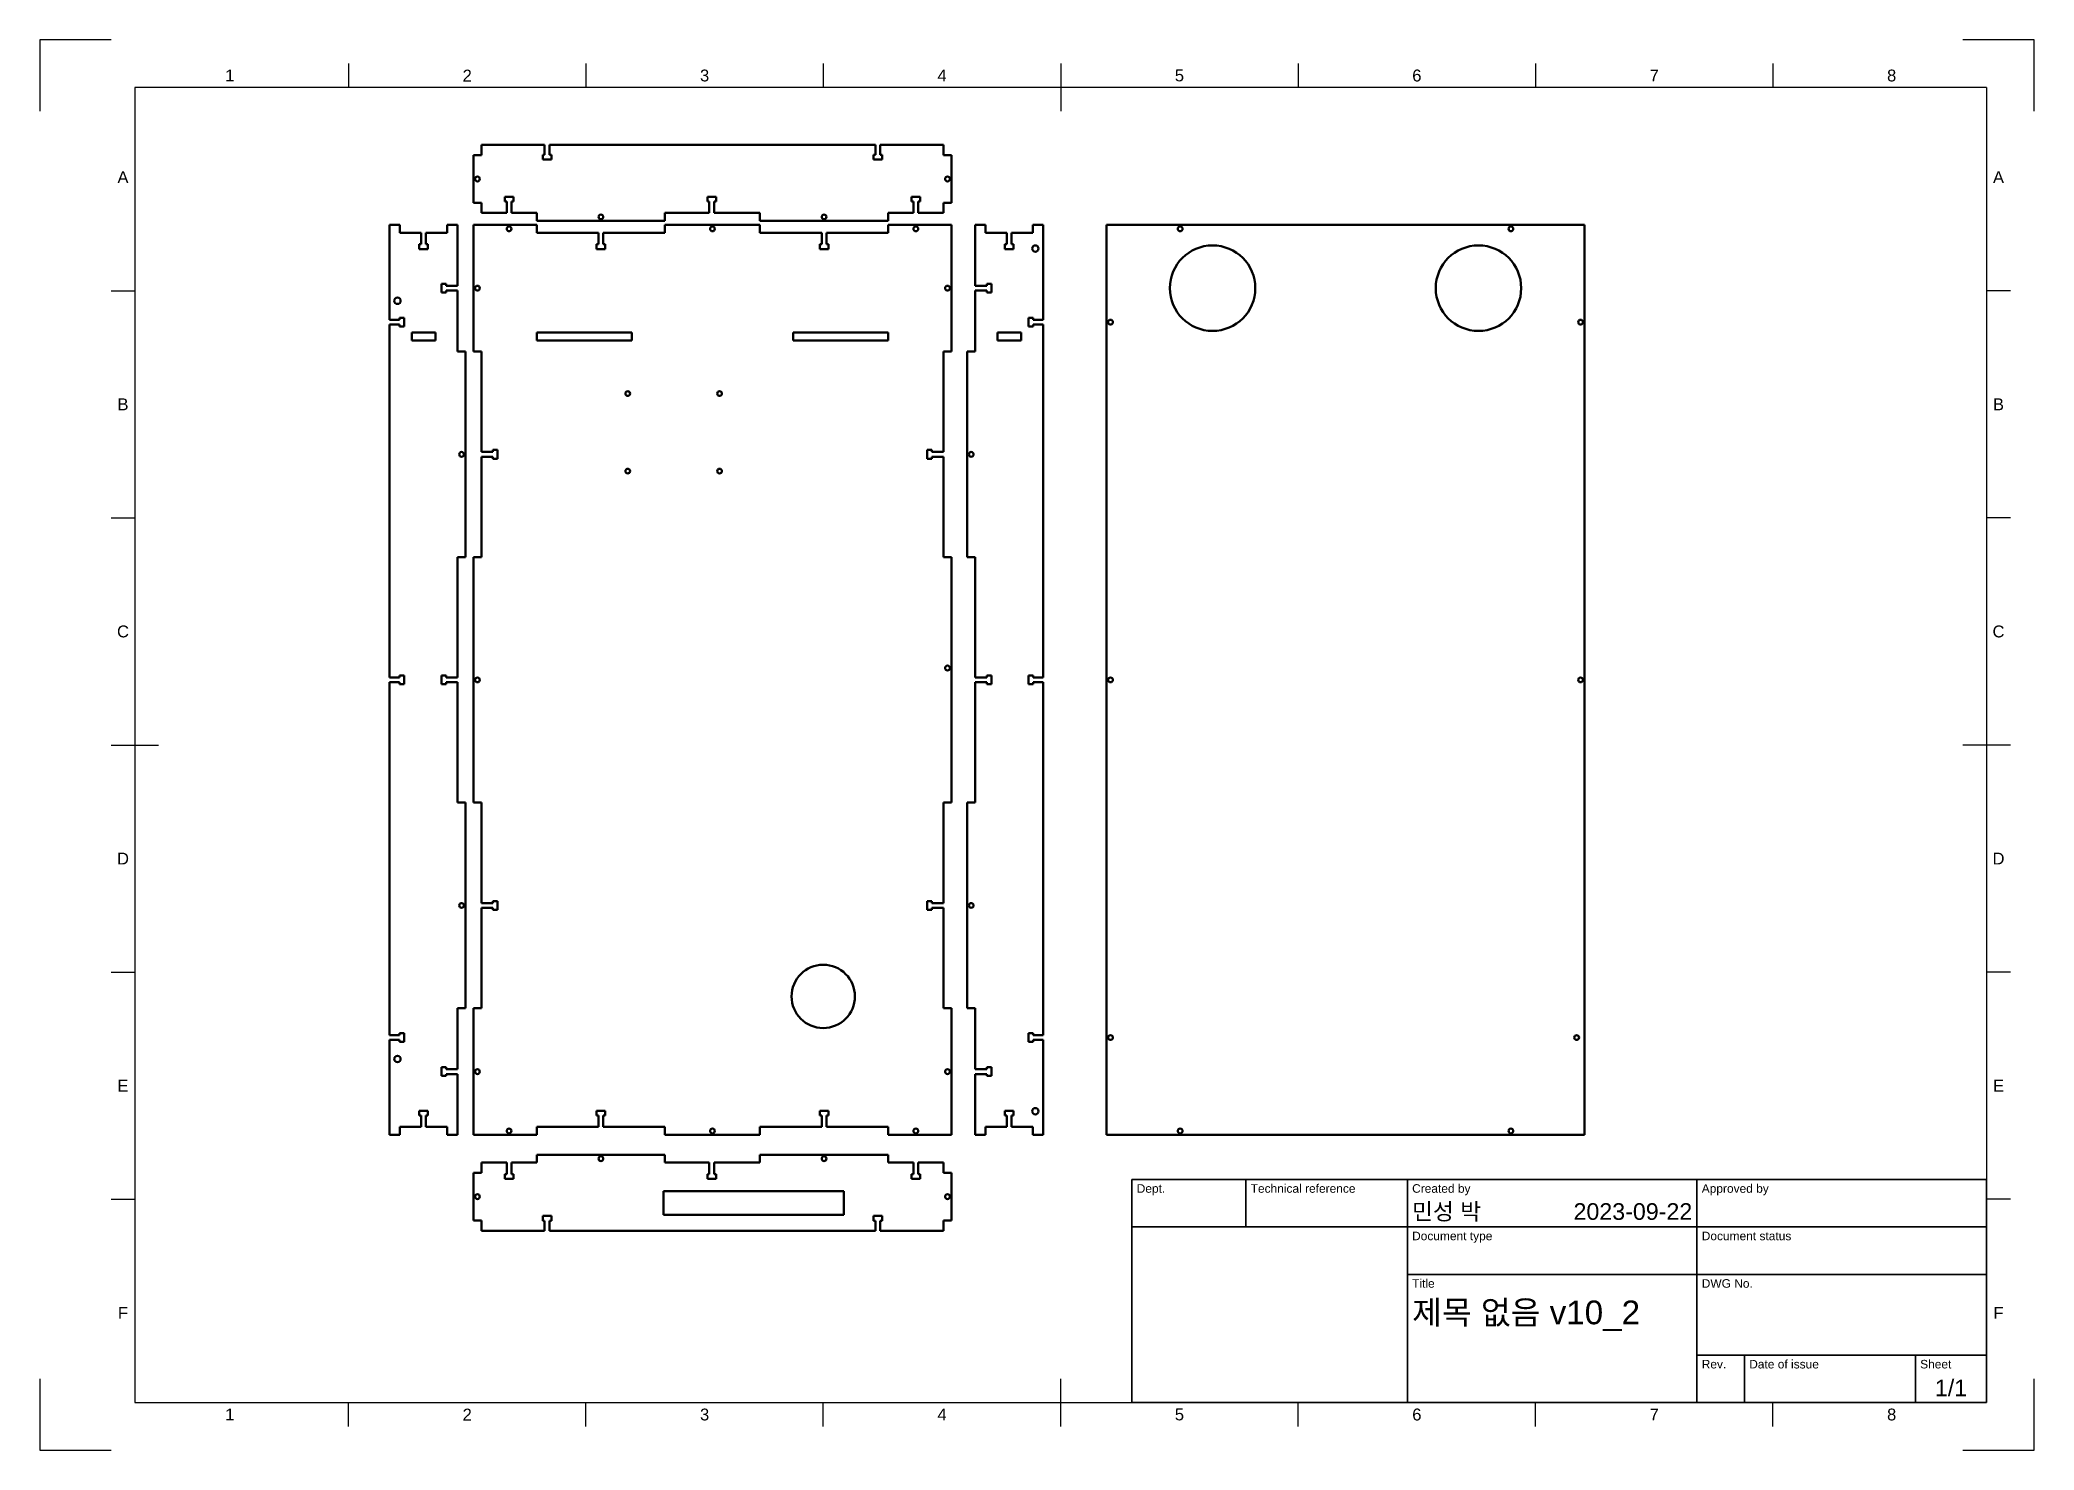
# Model space of a CAD drawing. Header units: millimetres. Extents: x 0 to 420, y 0 to 297.
import ezdxf
from ezdxf.enums import TextEntityAlignment as Align

# ---------------------------------------------------------------- set-up
doc = ezdxf.new("R2010")
doc.units = ezdxf.units.MM
doc.header["$LTSCALE"] = 0.75
for name, color, linetype, lineweight in [('BORDER', 7, 'Continuous', 25), ('TITLEBLOCK', 7, 'Continuous', 35), ('Visible', 7, 'Continuous', 50)]:
    doc.layers.add(name, color=color, linetype=linetype, lineweight=lineweight)
doc.styles.add('FusionTitle', font='arial.ttf')

# ---------------------------------------------------------------- blocks, each defined once
blk = doc.blocks.new('ISO_A3_SHEET')
at = {"layer": 'BORDER'}
for p, q in [((65, 292), (65, 287)), ((115, 292), (115, 287)), ((165, 292), (165, 287)), ((215, 292), (215, 282)), ((265, 292), (265, 287)), ((315, 292), (315, 287)), ((365, 292), (365, 287)), ((410, 287), (20, 287)), ((20, 287), (20, 10)), ((410, 287), (410, 10)), ((15, 244.16666), (20, 244.16666)), ((415, 244.16666), (410, 244.16666)), ((15, 196.33333), (20, 196.33333)), ((415, 196.33333), (410, 196.33333)), ((15, 148.5), (25, 148.5)), ((415, 148.5), (405, 148.5)), ((15, 100.66667), (20, 100.66667)), ((415, 100.66667), (410, 100.66667)), ((15, 52.83334), (20, 52.83334)), ((415, 52.83334), (410, 52.83334)), ((215, 5), (215, 15)), ((20, 10), (410, 10)), ((65, 5), (65, 10)), ((115, 5), (115, 10)), ((165, 5), (165, 10)), ((265, 5), (265, 10)), ((315, 5), (315, 10)), ((365, 5), (365, 10))]:
    blk.add_line(p, q, dxfattribs=at)
at = {"layer": 'Defpoints'}
for p, q in [((15, 297), (0, 297)), ((0, 297), (0, 282)), ((420, 297), (405, 297)), ((420, 282), (420, 297)), ((0, 15), (0, 0)), ((420, 0), (420, 15)), ((0, 0), (15, 0)), ((405, 0), (420, 0))]:
    blk.add_line(p, q, dxfattribs=at)
at = {"layer": 'BORDER', "style": 'FusionTitle'}
for s, p in [('1', (40, 289.5)), ('2', (90, 289.5)), ('3', (140, 289.5)), ('4', (190, 289.5)), ('5', (240, 289.5)), ('6', (290, 289.5)), ('7', (340, 289.5)), ('8', (390, 289.5)), ('A', (17.5, 268.08333)), ('A', (412.5, 268.08333)), ('B', (17.5, 220.25)), ('B', (412.5, 220.25)), ('C', (17.5, 172.41667)), ('C', (412.5, 172.41667)), ('D', (17.5, 124.58334)), ('D', (412.5, 124.58334)), ('E', (17.5, 76.75001)), ('E', (412.5, 76.75001)), ('F', (17.5, 28.91668)), ('F', (412.5, 28.91668)), ('1', (40, 7.5)), ('2', (90, 7.5)), ('3', (140, 7.5)), ('4', (190, 7.5)), ('5', (240, 7.5)), ('6', (290, 7.5)), ('7', (340, 7.5)), ('8', (390, 7.5))]:
    blk.add_text(s, height=2.5, dxfattribs=at).set_placement(p, align=Align.MIDDLE)
blk = doc.blocks.new('ISO_TITLEBLOCK')
at = {"layer": 'TITLEBLOCK'}
for p, q in [((0, 47), (-180, 47)), ((-180, 47), (-180, 0)), ((-156, 37), (-156, 47)), ((-122, 0), (-122, 47)), ((-61, 0), (-61, 47)), ((0, 0), (0, 47)), ((-180, 37), (0, 37)), ((-122, 27), (0, 27)), ((-61, 10), (0, 10)), ((-51, 0), (-51, 10)), ((-15, 0), (-15, 10)), ((-180, 0), (0, 0))]:
    blk.add_line(p, q, dxfattribs=at)
at = {"layer": 'TITLEBLOCK', "style": 'FusionTitle'}
for s, p in [('Dept.', (-179, 46)), ('Technical reference', (-155, 46)), ('Created by', (-121, 46)), ('Approved by', (-60, 46)), ('Document type', (-121, 36)), ('Document status', (-60, 36)), ('Title', (-121, 26)), ('DWG No.', (-60, 26)), ('Rev.', (-60, 9)), ('Date of issue', (-50, 9)), ('Sheet', (-14, 9))]:
    blk.add_text(s, height=1.8, dxfattribs=at).set_placement(p, align=Align.TOP_LEFT)
for tag, height, p in [('DEPT', 3.5, (-179, 42)), ('TECHNICAL_REFERENCE', 3.5, (-155, 42)), ('CREATED_BY', 3.5, (-121, 42)), ('APPROVED_BY', 3.5, (-60, 42)), ('DOCUMENT_TYPE', 3.5, (-121, 32)), ('DOCUMENT_STATUS', 3.5, (-60, 32)), ('TITLE_1', 5, (-121, 21.5)), ('TITLE_2', 5, (-121, 14)), ('TITLE_3', 5, (-121, 6.5)), ('DATE_OF_ISSUE', 3.5, (-50, 5))]:
    blk.add_attdef(tag, text='', height=height, dxfattribs=at).set_placement(p, align=Align.TOP_LEFT)
for tag, p in [('CREATED_DATE', (-62, 42)), ('APPROVED_DATE', (-0.99, 42))]:
    blk.add_attdef(tag, text='', height=3.5, dxfattribs=at).set_placement(p, align=Align.TOP_RIGHT)
for tag, height, p in [('DRAWING_NUMBER', 5, (-30.5, 19.75)), ('REV', 3.5, (-56, 4.85)), ('SHEET', 3.5, (-7.5, 4.85))]:
    blk.add_attdef(tag, text='', height=height, dxfattribs=at).set_placement(p, align=Align.TOP_CENTER)

msp = doc.modelspace()

# ---------------------------------------------------------------- linework, layer by layer
at = {"layer": 'Visible'}
for p, q in [((106.31, 274.88), (92.98, 274.88)), ((92.98, 274.88), (92.98, 272.71)), ((106.31, 272.78), (106.31, 274.88)), ((107.31, 274.88), (107.31, 272.78)), ((175.98, 274.88), (107.31, 274.88)), ((175.98, 272.78), (175.98, 274.88)), ((176.98, 274.88), (176.98, 272.78)), ((190.31, 274.88), (176.98, 274.88)), ((190.31, 272.71), (190.31, 274.88)), ((92.98, 272.71), (91.31, 272.71)), ((91.31, 272.71), (91.31, 262.71)), ((105.9, 272.78), (106.31, 272.78)), ((105.9, 271.78), (105.9, 272.78)), ((107.73, 271.78), (105.9, 271.78)), ((107.31, 272.78), (107.73, 272.78)), ((107.73, 272.78), (107.73, 271.78)), ((175.56, 272.78), (175.98, 272.78)), ((175.56, 271.78), (175.56, 272.78)), ((177.4, 271.78), (175.56, 271.78)), ((176.98, 272.78), (177.4, 272.78)), ((177.4, 272.78), (177.4, 271.78)), ((190.31, 272.71), (191.98, 272.71)), ((191.98, 272.71), (191.98, 262.71)), ((91.31, 262.71), (92.98, 262.71)), ((92.98, 262.71), (92.98, 260.55)), ((92.98, 260.55), (98.31, 260.55)), ((97.9, 262.98), (97.9, 263.98)), ((97.9, 263.98), (99.73, 263.98)), ((98.31, 262.98), (97.9, 262.98)), ((98.31, 260.55), (98.31, 262.98)), ((99.73, 262.98), (99.31, 262.98)), ((99.31, 262.98), (99.31, 260.55)), ((99.31, 260.55), (104.65, 260.55)), ((99.73, 263.98), (99.73, 262.98)), ((104.65, 258.88), (104.65, 260.55)), ((131.65, 260.55), (131.65, 258.88)), ((131.65, 260.55), (140.99, 260.55)), ((140.57, 262.98), (140.57, 263.98)), ((140.57, 263.98), (142.41, 263.98)), ((140.99, 262.98), (140.57, 262.98)), ((140.99, 260.55), (140.99, 262.98)), ((142.41, 262.98), (141.99, 262.98)), ((141.99, 262.98), (141.99, 260.55)), ((141.99, 260.55), (151.65, 260.55)), ((142.41, 263.98), (142.41, 262.98)), ((151.65, 258.88), (151.65, 260.55)), ((178.65, 260.55), (178.65, 258.88)), ((178.65, 260.55), (183.98, 260.55)), ((183.56, 262.98), (183.56, 263.98)), ((183.56, 263.98), (185.4, 263.98)), ((183.98, 262.98), (183.56, 262.98)), ((183.98, 260.55), (183.98, 262.98)), ((185.4, 262.98), (184.98, 262.98)), ((184.98, 262.98), (184.98, 260.55)), ((184.98, 260.55), (190.31, 260.55)), ((185.4, 263.98), (185.4, 262.98)), ((190.31, 260.55), (190.31, 262.71)), ((191.98, 262.71), (190.31, 262.71)), ((73.65, 258.05), (73.65, 238.05)), ((75.81, 258.05), (73.65, 258.05)), ((75.81, 256.38), (75.81, 258.05)), ((80.31, 256.38), (75.81, 256.38)), ((80.31, 253.95), (80.31, 256.38)), ((81.31, 256.38), (81.31, 253.95)), ((85.81, 256.38), (81.31, 256.38)), ((85.81, 258.05), (85.81, 256.38)), ((87.98, 258.05), (85.81, 258.05)), ((87.98, 245.21), (87.98, 258.05)), ((91.31, 258.05), (91.31, 231.38)), ((104.65, 258.05), (91.31, 258.05)), ((131.65, 258.88), (104.65, 258.88)), ((104.65, 256.38), (104.65, 258.05)), ((117.65, 256.38), (104.65, 256.38)), ((117.65, 253.95), (117.65, 256.38)), ((118.65, 256.38), (118.65, 253.95)), ((131.65, 256.38), (118.65, 256.38)), ((131.65, 258.05), (131.65, 256.38)), ((151.65, 258.05), (131.65, 258.05)), ((178.65, 258.88), (151.65, 258.88)), ((151.65, 256.38), (151.65, 258.05)), ((164.65, 256.38), (151.65, 256.38)), ((164.65, 253.95), (164.65, 256.38)), ((165.65, 256.38), (165.65, 253.95)), ((178.65, 256.38), (165.65, 256.38)), ((178.65, 258.05), (178.65, 256.38)), ((191.98, 258.05), (178.65, 258.05)), ((191.98, 231.38), (191.98, 258.05)), ((196.98, 258.05), (196.98, 245.21)), ((199.15, 258.05), (196.98, 258.05)), ((199.15, 256.38), (199.15, 258.05)), ((203.65, 256.38), (199.15, 256.38)), ((203.65, 253.95), (203.65, 256.38)), ((204.65, 256.38), (204.65, 253.95)), ((209.15, 256.38), (204.65, 256.38)), ((209.15, 258.05), (209.15, 256.38)), ((211.31, 258.05), (209.15, 258.05)), ((211.31, 238.05), (211.31, 258.05)), ((224.65, 258.05), (224.65, 66.38)), ((325.31, 258.05), (224.65, 258.05)), ((325.31, 66.38), (325.31, 258.05)), ((79.9, 253.95), (80.31, 253.95)), ((79.9, 252.95), (79.9, 253.95)), ((81.73, 252.95), (79.9, 252.95)), ((81.31, 253.95), (81.73, 253.95)), ((81.73, 253.95), (81.73, 252.95)), ((117.23, 253.95), (117.65, 253.95)), ((117.23, 252.95), (117.23, 253.95)), ((119.06, 252.95), (117.23, 252.95)), ((118.65, 253.95), (119.06, 253.95)), ((119.06, 253.95), (119.06, 252.95)), ((164.23, 253.95), (164.65, 253.95)), ((164.23, 252.95), (164.23, 253.95)), ((166.06, 252.95), (164.23, 252.95)), ((165.65, 253.95), (166.06, 253.95)), ((166.06, 253.95), (166.06, 252.95)), ((203.23, 253.95), (203.65, 253.95)), ((203.23, 252.95), (203.23, 253.95)), ((205.06, 252.95), (203.23, 252.95)), ((204.65, 253.95), (205.06, 253.95)), ((205.06, 253.95), (205.06, 252.95)), ((84.55, 245.63), (85.55, 245.63)), ((84.55, 243.8), (84.55, 245.63)), ((85.55, 243.8), (84.55, 243.8)), ((85.55, 245.63), (85.55, 245.21)), ((85.55, 245.21), (87.98, 245.21)), ((85.55, 244.21), (85.55, 243.8)), ((87.98, 244.21), (85.55, 244.21)), ((87.98, 231.38), (87.98, 244.21)), ((196.98, 245.21), (199.41, 245.21)), ((199.41, 244.21), (196.98, 244.21)), ((196.98, 244.21), (196.98, 231.38)), ((199.41, 245.63), (200.41, 245.63)), ((199.41, 245.21), (199.41, 245.63)), ((199.41, 243.8), (199.41, 244.21)), ((200.41, 243.8), (199.41, 243.8)), ((200.41, 245.63), (200.41, 243.8)), ((73.65, 238.05), (75.75, 238.05)), ((75.75, 237.05), (73.65, 237.05)), ((73.65, 237.05), (73.65, 162.71)), ((75.75, 238.46), (76.75, 238.46)), ((75.75, 238.05), (75.75, 238.46)), ((75.75, 236.63), (75.75, 237.05)), ((76.75, 236.63), (75.75, 236.63)), ((76.75, 238.46), (76.75, 236.63)), ((78.31, 235.38), (83.31, 235.38)), ((78.31, 233.71), (78.31, 235.38)), ((83.31, 235.38), (83.31, 233.71)), ((104.65, 235.38), (124.65, 235.38)), ((104.65, 233.71), (104.65, 235.38)), ((124.65, 235.38), (124.65, 233.71)), ((158.65, 235.38), (178.65, 235.38)), ((158.65, 233.71), (158.65, 235.38)), ((178.65, 235.38), (178.65, 233.71)), ((201.65, 235.38), (206.65, 235.38)), ((201.65, 233.71), (201.65, 235.38)), ((206.65, 235.38), (206.65, 233.71)), ((208.21, 238.46), (209.21, 238.46)), ((208.21, 236.63), (208.21, 238.46)), ((209.21, 236.63), (208.21, 236.63)), ((209.21, 238.46), (209.21, 238.05)), ((209.21, 238.05), (211.31, 238.05)), ((209.21, 237.05), (209.21, 236.63)), ((211.31, 237.05), (209.21, 237.05)), ((211.31, 162.71), (211.31, 237.05)), ((83.31, 233.71), (78.31, 233.71)), ((89.65, 231.38), (87.98, 231.38)), ((89.65, 188.05), (89.65, 231.38)), ((91.31, 231.38), (92.98, 231.38)), ((92.98, 231.38), (92.98, 210.21)), ((124.65, 233.71), (104.65, 233.71)), ((178.65, 233.71), (158.65, 233.71)), ((190.31, 231.38), (191.98, 231.38)), ((190.31, 210.21), (190.31, 231.38)), ((195.31, 231.38), (195.31, 188.05)), ((196.98, 231.38), (195.31, 231.38)), ((206.65, 233.71), (201.65, 233.71)), ((92.98, 210.21), (95.41, 210.21)), ((95.41, 210.63), (96.41, 210.63)), ((95.41, 210.21), (95.41, 210.63)), ((96.41, 210.63), (96.41, 208.8)), ((186.88, 210.63), (187.88, 210.63)), ((186.88, 208.8), (186.88, 210.63)), ((187.88, 210.63), (187.88, 210.21)), ((187.88, 210.21), (190.31, 210.21)), ((92.98, 209.21), (92.98, 188.05)), ((95.41, 209.21), (92.98, 209.21)), ((95.41, 208.8), (95.41, 209.21)), ((96.41, 208.8), (95.41, 208.8)), ((187.88, 208.8), (186.88, 208.8)), ((187.88, 209.21), (187.88, 208.8)), ((190.31, 209.21), (187.88, 209.21)), ((190.31, 188.05), (190.31, 209.21)), ((87.98, 188.05), (89.65, 188.05)), ((87.98, 162.71), (87.98, 188.05)), ((92.98, 188.05), (91.31, 188.05)), ((91.31, 188.05), (91.31, 136.38)), ((191.98, 188.05), (190.31, 188.05)), ((191.98, 136.38), (191.98, 188.05)), ((195.31, 188.05), (196.98, 188.05)), ((196.98, 188.05), (196.98, 162.71)), ((73.65, 162.71), (75.75, 162.71)), ((75.75, 161.71), (73.65, 161.71)), ((73.65, 161.71), (73.65, 87.38)), ((75.75, 163.13), (76.75, 163.13)), ((75.75, 162.71), (75.75, 163.13)), ((75.75, 161.3), (75.75, 161.71)), ((76.75, 161.3), (75.75, 161.3)), ((76.75, 163.13), (76.75, 161.3)), ((84.55, 163.13), (85.55, 163.13)), ((84.55, 161.3), (84.55, 163.13)), ((85.55, 161.3), (84.55, 161.3)), ((85.55, 163.13), (85.55, 162.71)), ((85.55, 162.71), (87.98, 162.71)), ((85.55, 161.71), (85.55, 161.3)), ((87.98, 161.71), (85.55, 161.71)), ((87.98, 136.38), (87.98, 161.71)), ((196.98, 162.71), (199.41, 162.71)), ((199.41, 161.71), (196.98, 161.71)), ((196.98, 161.71), (196.98, 136.38)), ((199.41, 163.13), (200.41, 163.13)), ((199.41, 162.71), (199.41, 163.13)), ((199.41, 161.3), (199.41, 161.71)), ((200.41, 161.3), (199.41, 161.3)), ((200.41, 163.13), (200.41, 161.3)), ((208.21, 163.13), (209.21, 163.13)), ((208.21, 161.3), (208.21, 163.13)), ((209.21, 161.3), (208.21, 161.3)), ((209.21, 163.13), (209.21, 162.71)), ((209.21, 162.71), (211.31, 162.71)), ((209.21, 161.71), (209.21, 161.3)), ((211.31, 161.71), (209.21, 161.71)), ((211.31, 87.38), (211.31, 161.71)), ((89.65, 136.38), (87.98, 136.38)), ((89.65, 93.05), (89.65, 136.38)), ((91.31, 136.38), (92.98, 136.38)), ((92.98, 136.38), (92.98, 115.21)), ((190.31, 136.38), (191.98, 136.38)), ((190.31, 115.21), (190.31, 136.38)), ((195.31, 136.38), (195.31, 93.05)), ((196.98, 136.38), (195.31, 136.38)), ((92.98, 115.21), (95.41, 115.21)), ((92.98, 114.21), (92.98, 93.05)), ((95.41, 114.21), (92.98, 114.21)), ((95.41, 115.63), (96.41, 115.63)), ((95.41, 115.21), (95.41, 115.63)), ((95.41, 113.8), (95.41, 114.21)), ((96.41, 113.8), (95.41, 113.8)), ((96.41, 115.63), (96.41, 113.8)), ((186.88, 115.63), (187.88, 115.63)), ((186.88, 113.8), (186.88, 115.63)), ((187.88, 113.8), (186.88, 113.8)), ((187.88, 115.63), (187.88, 115.21)), ((187.88, 115.21), (190.31, 115.21)), ((187.88, 114.21), (187.88, 113.8)), ((190.31, 114.21), (187.88, 114.21)), ((190.31, 93.05), (190.31, 114.21)), ((87.98, 93.05), (89.65, 93.05)), ((87.98, 80.21), (87.98, 93.05)), ((92.98, 93.05), (91.31, 93.05)), ((91.31, 93.05), (91.31, 66.38)), ((191.98, 93.05), (190.31, 93.05)), ((191.98, 66.38), (191.98, 93.05)), ((195.31, 93.05), (196.98, 93.05)), ((196.98, 93.05), (196.98, 80.21)), ((73.65, 87.38), (75.75, 87.38)), ((75.75, 86.38), (73.65, 86.38)), ((73.65, 86.38), (73.65, 66.38)), ((75.75, 87.8), (76.75, 87.8)), ((75.75, 87.38), (75.75, 87.8)), ((75.75, 85.96), (75.75, 86.38)), ((76.75, 85.96), (75.75, 85.96)), ((76.75, 87.8), (76.75, 85.96)), ((208.21, 87.8), (209.21, 87.8)), ((208.21, 85.96), (208.21, 87.8)), ((209.21, 85.96), (208.21, 85.96)), ((209.21, 87.8), (209.21, 87.38)), ((209.21, 87.38), (211.31, 87.38)), ((209.21, 86.38), (209.21, 85.96)), ((211.31, 86.38), (209.21, 86.38)), ((211.31, 66.38), (211.31, 86.38)), ((84.55, 80.63), (85.55, 80.63)), ((84.55, 78.8), (84.55, 80.63)), ((85.55, 80.63), (85.55, 80.21)), ((85.55, 80.21), (87.98, 80.21)), ((196.98, 80.21), (199.41, 80.21)), ((199.41, 80.63), (200.41, 80.63)), ((199.41, 80.21), (199.41, 80.63)), ((200.41, 80.63), (200.41, 78.8)), ((85.55, 78.8), (84.55, 78.8)), ((85.55, 79.21), (85.55, 78.8)), ((87.98, 79.21), (85.55, 79.21)), ((87.98, 66.38), (87.98, 79.21)), ((199.41, 79.21), (196.98, 79.21)), ((196.98, 79.21), (196.98, 66.38)), ((199.41, 78.8), (199.41, 79.21)), ((200.41, 78.8), (199.41, 78.8)), ((79.9, 71.48), (81.73, 71.48)), ((79.9, 70.48), (79.9, 71.48)), ((81.73, 71.48), (81.73, 70.48)), ((117.23, 71.48), (119.06, 71.48)), ((117.23, 70.48), (117.23, 71.48)), ((119.06, 71.48), (119.06, 70.48)), ((164.23, 71.48), (166.06, 71.48)), ((164.23, 70.48), (164.23, 71.48)), ((166.06, 71.48), (166.06, 70.48)), ((203.23, 71.48), (205.06, 71.48)), ((203.23, 70.48), (203.23, 71.48)), ((205.06, 71.48), (205.06, 70.48)), ((75.81, 66.38), (75.81, 68.05)), ((75.81, 68.05), (80.31, 68.05)), ((80.31, 70.48), (79.9, 70.48)), ((80.31, 68.05), (80.31, 70.48)), ((81.31, 70.48), (81.31, 68.05)), ((81.73, 70.48), (81.31, 70.48)), ((81.31, 68.05), (85.81, 68.05)), ((85.81, 68.05), (85.81, 66.38)), ((104.65, 68.05), (117.65, 68.05)), ((104.65, 66.38), (104.65, 68.05)), ((117.65, 70.48), (117.23, 70.48)), ((117.65, 68.05), (117.65, 70.48)), ((118.65, 70.48), (118.65, 68.05)), ((119.06, 70.48), (118.65, 70.48)), ((118.65, 68.05), (131.65, 68.05)), ((131.65, 68.05), (131.65, 66.38)), ((151.65, 66.38), (151.65, 68.05)), ((151.65, 68.05), (164.65, 68.05)), ((164.65, 70.48), (164.23, 70.48)), ((164.65, 68.05), (164.65, 70.48)), ((165.65, 70.48), (165.65, 68.05)), ((166.06, 70.48), (165.65, 70.48)), ((165.65, 68.05), (178.65, 68.05)), ((178.65, 68.05), (178.65, 66.38)), ((199.15, 66.38), (199.15, 68.05)), ((199.15, 68.05), (203.65, 68.05)), ((203.65, 70.48), (203.23, 70.48)), ((203.65, 68.05), (203.65, 70.48)), ((204.65, 70.48), (204.65, 68.05)), ((205.06, 70.48), (204.65, 70.48)), ((204.65, 68.05), (209.15, 68.05)), ((209.15, 68.05), (209.15, 66.38)), ((73.65, 66.38), (75.81, 66.38)), ((85.81, 66.38), (87.98, 66.38)), ((91.31, 66.38), (104.65, 66.38)), ((131.65, 66.38), (151.65, 66.38)), ((178.65, 66.38), (191.98, 66.38)), ((196.98, 66.38), (199.15, 66.38)), ((209.15, 66.38), (211.31, 66.38)), ((224.65, 66.38), (325.31, 66.38)), ((98.31, 60.55), (92.98, 60.55)), ((92.98, 60.55), (92.98, 58.38)), ((98.31, 58.11), (98.31, 60.55)), ((99.31, 60.55), (99.31, 58.11)), ((104.65, 60.55), (99.31, 60.55)), ((131.65, 62.21), (104.65, 62.21)), ((104.65, 62.21), (104.65, 60.55)), ((131.65, 60.55), (131.65, 62.21)), ((140.99, 60.55), (131.65, 60.55)), ((140.99, 58.11), (140.99, 60.55)), ((141.99, 60.55), (141.99, 58.11)), ((151.65, 60.55), (141.99, 60.55)), ((178.65, 62.21), (151.65, 62.21)), ((151.65, 62.21), (151.65, 60.55)), ((178.65, 60.55), (178.65, 62.21)), ((183.98, 60.55), (178.65, 60.55)), ((183.98, 58.11), (183.98, 60.55)), ((184.98, 60.55), (184.98, 58.11)), ((190.31, 60.55), (184.98, 60.55)), ((190.31, 58.38), (190.31, 60.55)), ((92.98, 58.38), (91.31, 58.38)), ((91.31, 58.38), (91.31, 48.38)), ((97.9, 57.11), (97.9, 58.11)), ((97.9, 58.11), (98.31, 58.11)), ((99.73, 57.11), (97.9, 57.11)), ((99.31, 58.11), (99.73, 58.11)), ((99.73, 58.11), (99.73, 57.11)), ((140.57, 57.11), (140.57, 58.11)), ((140.57, 58.11), (140.99, 58.11)), ((142.41, 57.11), (140.57, 57.11)), ((141.99, 58.11), (142.41, 58.11)), ((142.41, 58.11), (142.41, 57.11)), ((183.56, 57.11), (183.56, 58.11)), ((183.56, 58.11), (183.98, 58.11)), ((185.4, 57.11), (183.56, 57.11)), ((184.98, 58.11), (185.4, 58.11)), ((185.4, 58.11), (185.4, 57.11)), ((191.98, 58.38), (190.31, 58.38)), ((191.98, 48.38), (191.98, 58.38)), ((131.31, 49.55), (131.31, 54.55)), ((131.31, 54.55), (169.31, 54.55)), ((169.31, 54.55), (169.31, 49.55)), ((91.31, 48.38), (92.98, 48.38)), ((92.98, 48.38), (92.98, 46.21)), ((92.98, 46.21), (106.31, 46.21)), ((105.9, 48.31), (105.9, 49.31)), ((105.9, 49.31), (107.73, 49.31)), ((106.31, 48.31), (105.9, 48.31)), ((106.31, 46.21), (106.31, 48.31)), ((107.73, 48.31), (107.31, 48.31)), ((107.31, 48.31), (107.31, 46.21)), ((107.31, 46.21), (175.98, 46.21)), ((107.73, 49.31), (107.73, 48.31)), ((169.31, 49.55), (131.31, 49.55)), ((175.56, 48.31), (175.56, 49.31)), ((175.56, 49.31), (177.4, 49.31)), ((175.98, 48.31), (175.56, 48.31)), ((175.98, 46.21), (175.98, 48.31)), ((177.4, 48.31), (176.98, 48.31)), ((176.98, 48.31), (176.98, 46.21)), ((176.98, 46.21), (190.31, 46.21)), ((177.4, 49.31), (177.4, 48.31)), ((190.31, 46.21), (190.31, 48.38)), ((190.31, 48.38), (191.98, 48.38))]:
    msp.add_line(p, q, dxfattribs=at)
at = {"layer": 'Visible', "extrusion": (0, 0, -1)}
for centre, radius in [((-92.15, 267.71), 0.5), ((-191.15, 267.71), 0.5), ((-98.81, 257.21), 0.5), ((-118.15, 259.71), 0.5), ((-141.65, 257.21), 0.5), ((-165.15, 259.71), 0.5), ((-184.48, 257.21), 0.5), ((-240.15, 257.21), 0.5), ((-309.81, 257.21), 0.5), ((-209.65, 253.05), 0.667), ((-246.98, 244.71), 9), ((-302.98, 244.71), 9), ((-92.15, 244.71), 0.5), ((-191.15, 244.71), 0.5), ((-75.31, 242.05), 0.667), ((-225.48, 237.55), 0.5), ((-324.48, 237.55), 0.5), ((-123.8, 222.51), 0.5), ((-143.14, 222.51), 0.5), ((-88.81, 209.71), 0.5), ((-196.15, 209.71), 0.5), ((-123.8, 206.18), 0.5), ((-143.14, 206.18), 0.5), ((-191.15, 164.71), 0.5), ((-92.15, 162.21), 0.5), ((-225.48, 162.21), 0.5), ((-324.48, 162.21), 0.5), ((-88.81, 114.71), 0.5), ((-196.15, 114.71), 0.5), ((-164.98, 95.55), 6.67), ((-225.48, 86.88), 0.5), ((-323.65, 86.88), 0.5), ((-75.31, 82.38), 0.667), ((-92.15, 79.71), 0.5), ((-191.15, 79.71), 0.5), ((-209.65, 71.38), 0.667), ((-98.81, 67.21), 0.5), ((-141.65, 67.21), 0.5), ((-184.48, 67.21), 0.5), ((-240.15, 67.21), 0.5), ((-309.81, 67.21), 0.5), ((-118.15, 61.38), 0.5), ((-165.15, 61.38), 0.5), ((-92.15, 53.38), 0.5), ((-191.15, 53.38), 0.5)]:
    msp.add_circle(centre, radius, dxfattribs=at)

# ---------------------------------------------------------------- block references
at = {"layer": 'BORDER'}
msp.add_blockref('ISO_A3_SHEET', (0, 0), dxfattribs=at)
at = {"layer": 'TITLEBLOCK'}
msp.add_blockref('ISO_TITLEBLOCK', (410, 10), dxfattribs=at).add_auto_attribs({'CREATED_DATE': '2023-09-22', 'SHEET': '1/1', 'TITLE_1': '제목 없음 v10_2', 'CREATED_BY': '민성 박'})

doc.saveas('drawing.dxf')
